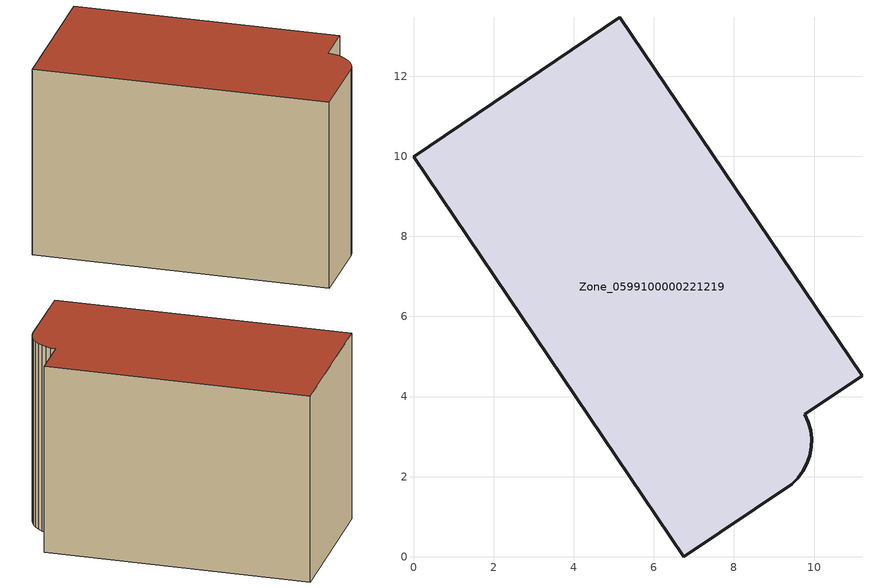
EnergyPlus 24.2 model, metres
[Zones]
Zone_0599100000221219
 floor ground (C_G): 9.91,3.16 9.94,2.94 9.93,2.73 9.89,2.52 9.82,2.32 9.72,2.13 9.59,1.96 9.44,1.81 6.75,0 0,9.99 5.15,13.47 11.2,4.52 9.77,3.56 9.86,3.36 z0
 wall outside (C_F): 6.75,0 9.44,1.81 9.59,1.96 9.72,2.13 9.82,2.32 9.89,2.52 9.93,2.73 9.94,2.94 9.91,3.16 9.86,3.36 9.77,3.56 11.2,4.52 5.15,13.47 0,9.99 6.75,0 z0:7.99
 roof outside (C_R): 5.15,13.47 0,9.99 6.75,0 9.44,1.81 9.59,1.96 9.72,2.13 9.82,2.32 9.89,2.52 9.93,2.73 9.94,2.94 9.91,3.16 9.86,3.36 9.77,3.56 11.2,4.52 z7.99
[BUILDING]
Pand.0599100000221219: North Axis=0; Terrain=City; Loads Convergence Tolerance Value=0.04; Temperature Convergence Tolerance Value=0.4; Solar Distribution=FullExterior; Maximum Number of Warmup Days=25; Minimum Number of Warmup Days=1
[Site:Location]
Rotterdam.The.Hague.AP_ZH_NLD Design_Conditions: Latitude=51.96; Longitude=4.45; Time Zone=1; Elevation=-4.5
[SITE:GROUNDTEMPERATURE:BUILDINGSURFACE]
18, 18, 18, 18, 18, 18, 18, 18, 18, 18, 18, 18
[MATERIAL] Thermal Absorptance=0.9; Solar Absorptance=0.7; Visible Absorptance=0.7
Name | Roughness | Thickness | Conductivity | Density | Specific Heat
G.TI.1975-1991 | MediumSmooth | 0.15 | 0.288461 | 540 | 1210
F.TI.1975-1991 | Rough | 0.3 | 0.230769 | 1920 | 840
R.TI.1975-1991 | MediumRough | 0.2 | 0.153846 | 1500 | 1000
[CONSTRUCTION]
C_G: G.TI.1975-1991
C_F: F.TI.1975-1991
C_R: R.TI.1975-1991
[ZONE]
Zone_0599100000221219: Type=1; Multiplier=1; Ceiling Height=Autocalculate; Volume=Autocalculate; Floor Area=autocalculate; Part of Total Floor Area=Yes
[ZONEINFILTRATION:DESIGNFLOWRATE]
Infil_Zone_0599100000221219: Zone or ZoneList or Space or SpaceList=Zone_0599100000221219; Schedule=AlwaysOn; Design Flow Rate Calculation Method=Flow/Area; Flow Rate per Floor Area=0.003; Constant Term Coefficient=1; Temperature Term Coefficient=0; Velocity Term Coefficient=0; Velocity Squared Term Coefficient=0
[HVACTEMPLATE:ZONE:IDEALLOADSAIRSYSTEM]
Zone_0599100000221219: Maximum Heating Supply Air Temperature=50; Minimum Cooling Supply Air Temperature=13; Maximum Heating Supply Air Humidity Ratio=0.0156; Minimum Cooling Supply Air Humidity Ratio=0.0077; Heating Limit=NoLimit; Cooling Limit=NoLimit; Dehumidification Control Type=ConstantSensibleHeatRatio; Cooling Sensible Heat Ratio=0.7; Dehumidification Setpoint=60; Humidification Control Type=None; Humidification Setpoint=30; Outdoor Air Method=None; Outdoor Air Flow Rate per Person=0.00944; Outdoor Air Flow Rate per Zone Floor Area=0; Outdoor Air Flow Rate per Zone=0; Demand Controlled Ventilation Type=None; Outdoor Air Economizer Type=NoEconomizer; Heat Recovery Type=None; Sensible Heat Recovery Effectiveness=0.7; Latent Heat Recovery Effectiveness=0.65
[ZONECONTROL:THERMOSTAT]
ThermostatControl_Zone_0599100000221219: Zone or ZoneList=Zone_0599100000221219; Control Type Schedule=DualSetpointControlType; Control 1=Thermostat_Zone_0599100000221219; Temperature Difference Between Cutout And Setpoint=0
[THERMOSTATSETPOINT:DUALSETPOINT]
Thermostat_Zone_0599100000221219: Heating Setpoint Temperature Schedule=HeatingSetpoint_Zone_0599100000221219; Cooling Setpoint Temperature Schedule=CoolingSetpoint_Zone_0599100000221219
[SCHEDULE:COMPACT]
HeatingSetpoint_Zone_0599100000221219: Through: 12/31, For: AllDays, Until: 24:00, 21
CoolingSetpoint_Zone_0599100000221219: Through: 12/31, For: AllDays, Until: 24:00, 24
DualSetpointControlType: Through: 12/31, For: AllDays, Until: 24:00, 4
AlwaysOn: Through: 12/31, For: AllDays, Until: 24:00, 1
